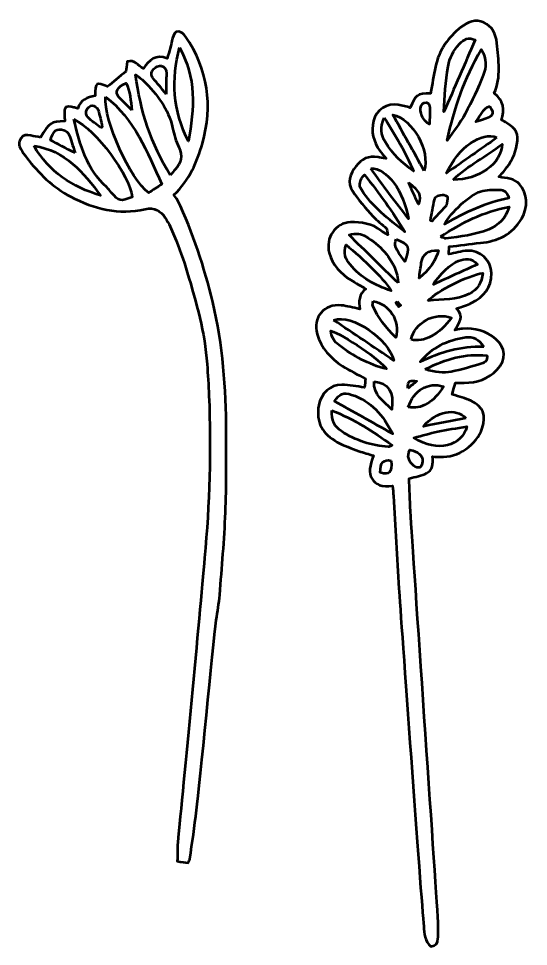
# Model space of a CAD drawing. Header units: centimetres. Extents: x -56 to 56, y -29 to 44.
# Drawn here: x 27.66 to 51.49, y -25.1 to 18.3 of the extents above; entities that cross this region are included whole.
import ezdxf

# ---------------------------------------------------------------- set-up
doc = ezdxf.new("R2010")
doc.units = ezdxf.units.CM
doc.header["$MEASUREMENT"] = 0
doc.layers.add('Layer 1', color=7, linetype='Continuous')

msp = doc.modelspace()

# ---------------------------------------------------------------- linework, layer by layer
at = {"layer": 'Layer 1', "lineweight": 53}
for points, knots in [([(47.1466, 16.046), (47.30828, 16.81216), (47.73447, 17.42169), (48.3404, 17.89427), (48.3404, 17.89427), (48.64425, 18.1312), (49.0214, 18.3012), (49.41066, 18.11822), (49.41066, 18.11822), (49.79776, 17.93625), (49.97729, 17.58718), (50.01574, 17.15647), (50.01574, 17.15647), (50.08633, 16.36572), (50.23842, 15.57405), (49.88825, 14.80436), (49.88825, 14.80436), (50.34989, 14.46806), (50.3785, 14.0291), (50.24145, 13.55479), (50.24145, 13.55479), (50.33035, 13.49986), (50.39597, 13.45626), (50.46434, 13.41752), (50.46434, 13.41752), (50.92453, 13.15685), (51.04339, 12.92773), (50.95681, 12.4036), (50.95681, 12.4036), (50.88248, 11.95335), (50.67297, 11.56163), (50.38605, 11.21054), (50.38605, 11.21054), (50.30403, 11.11018), (50.21467, 11.01574), (50.10468, 10.89142), (50.10468, 10.89142), (50.48321, 10.83064), (50.82533, 10.84083), (51.072, 10.55007), (51.072, 10.55007), (51.44199, 10.11386), (51.49297, 9.47795), (51.17896, 8.94807), (51.17896, 8.94807), (50.74307, 8.21243), (50.07268, 7.88318), (49.2451, 7.80656), (49.2451, 7.80656), (48.75982, 7.76165), (48.27683, 7.6924), (47.78241, 7.63285), (47.78241, 7.63285), (47.78241, 7.63285), (47.76844, 7.27464), (47.76844, 7.27464), (47.76844, 7.27464), (48.07702, 7.33623), (48.35423, 7.42365), (48.63578, 7.44108), (48.63578, 7.44108), (49.22838, 7.4778), (49.75479, 6.98215), (49.76382, 6.38677), (49.76382, 6.38677), (49.77395, 5.72065), (49.40008, 5.28758), (48.83852, 5.00049), (48.83852, 5.00049), (48.62894, 4.89332), (48.39522, 4.83335), (48.13498, 4.7381), (48.13498, 4.7381), (48.49562, 4.38736), (48.27066, 4.07999), (48.0597, 3.73218), (48.0597, 3.73218), (48.23108, 3.76277), (48.32075, 3.78701), (48.41173, 3.79371), (48.41173, 3.79371), (48.99124, 3.83636), (49.51875, 3.70735), (49.96417, 3.31365), (49.96417, 3.31365), (50.431, 2.90108), (50.46892, 2.3403), (50.03652, 1.88589), (50.03652, 1.88589), (49.61912, 1.44728), (49.09037, 1.25763), (48.48758, 1.2674), (48.48758, 1.2674), (48.34816, 1.26965), (48.20867, 1.26817), (48.07642, 1.26838), (48.07642, 1.26838), (48.0192, 1.04642), (47.97097, 0.85944), (47.93545, 0.72169), (47.93545, 0.72169), (48.25312, 0.61398), (48.54925, 0.54717), (48.81411, 0.41681), (48.81411, 0.41681), (49.37778, 0.13946), (49.52944, -0.26186), (49.33675, -0.85012), (49.33675, -0.85012), (49.07464, -1.65029), (48.19844, -2.24835), (47.36465, -2.19759), (47.36465, -2.19759), (47.25801, -2.1911), (47.15094, -2.19169), (47.01325, -2.18824), (47.01325, -2.18824), (47.04871, -2.51219), (47.01463, -2.82119), (46.73526, -2.96862), (46.73526, -2.96862), (46.50063, -3.09248), (46.21594, -3.12144), (45.91266, -3.20339), (45.91266, -3.20339), (45.93396, -3.69248), (45.94942, -4.21604), (45.98071, -4.73868), (45.98071, -4.73868), (46.12143, -7.09012), (47.13207, -21.62128), (47.27149, -23.97276), (47.27149, -23.97276), (47.28648, -24.22634), (47.2736, -24.48231), (47.2614, -24.73656), (47.2614, -24.73656), (47.25229, -24.9254), (47.18364, -25.07935), (46.93755, -25.09667), (46.93755, -25.09667), (46.6343, -24.85929), (46.632, -24.48471), (46.59923, -24.15395), (46.59923, -24.15395), (46.48006, -22.95059), (45.52181, -9.56433), (45.43993, -8.35776), (45.43993, -8.35776), (45.34193, -6.9143), (45.26686, -5.46928), (45.18071, -4.02505), (45.18071, -4.02505), (45.17143, -3.86947), (45.15447, -3.71439), (45.14095, -3.55811), (45.14095, -3.55811), (44.16224, -3.68885), (43.85547, -3.02591), (44.25393, -2.14065), (44.25393, -2.14065), (44.02487, -2.07002), (43.79408, -2.01083), (43.57229, -1.92764), (43.57229, -1.92764), (43.23013, -1.79934), (42.87669, -1.68609), (42.55911, -1.51038), (42.55911, -1.51038), (41.88464, -1.13724), (41.53363, -0.59322), (41.6935, 0.22455), (41.6935, 0.22455), (41.79768, 0.75728), (42.22394, 1.18675), (42.7705, 1.16982), (42.7705, 1.16982), (43.11693, 1.15909), (43.46166, 1.09312), (43.83338, 1.04878), (43.83338, 1.04878), (43.84661, 1.1768), (43.86235, 1.32899), (43.87565, 1.45769), (43.87565, 1.45769), (43.50103, 1.66191), (43.13644, 1.82757), (42.80789, 2.04714), (42.80789, 2.04714), (42.25527, 2.41643), (41.79891, 2.88083), (41.6111, 3.54595), (41.6111, 3.54595), (41.39484, 4.3118), (41.95354, 4.97911), (42.73917, 4.88725), (42.73917, 4.88725), (43.02055, 4.85434), (43.29698, 4.77916), (43.60803, 4.71675), (43.60803, 4.71675), (43.54361, 5.07369), (43.56834, 5.39832), (43.8869, 5.66393), (43.8869, 5.66393), (43.64101, 5.80736), (43.42017, 5.93094), (43.20456, 6.06309), (43.20456, 6.06309), (42.71222, 6.36486), (42.34311, 6.77278), (42.18288, 7.33644), (42.18288, 7.33644), (41.98451, 8.03399), (42.47685, 8.76449), (43.1733, 8.77461), (43.1733, 8.77461), (43.68381, 8.78202), (44.19533, 8.72512), (44.61412, 8.36871), (44.61412, 8.36871), (44.68266, 8.31036), (44.76891, 8.27279), (44.91662, 8.18353), (44.91662, 8.18353), (44.88911, 8.33149), (44.90181, 8.43683), (44.85563, 8.48174), (44.85563, 8.48174), (44.65088, 8.68109), (44.40732, 8.84355), (44.21862, 9.05564), (44.21862, 9.05564), (43.8827, 9.43318), (43.53797, 9.81266), (43.26876, 10.23691), (43.26876, 10.23691), (43.02224, 10.62546), (43.1448, 11.03052), (43.42349, 11.38947), (43.42349, 11.38947), (43.69178, 11.73505), (44.0211, 11.90322), (44.4632, 11.81069), (44.4632, 11.81069), (44.56035, 11.79033), (44.66047, 11.78398), (44.83566, 11.7613), (44.83566, 11.7613), (44.70347, 11.92361), (44.6186, 12.01544), (44.54772, 12.11701), (44.54772, 12.11701), (44.25227, 12.54002), (44.12252, 12.99599), (44.25195, 13.51337), (44.25195, 13.51337), (44.38164, 14.03171), (44.88067, 14.36522), (45.4067, 14.27163), (45.4067, 14.27163), (45.59893, 14.23741), (45.78686, 14.17846), (45.97199, 14.13257), (45.97199, 14.13257), (46.21107, 14.73977), (46.28424, 14.79209), (46.91895, 14.80313), (46.91895, 14.80313), (46.99713, 15.23383), (47.06141, 15.64214), (47.1466, 16.046)], [0, 0, 0, 0, 0.01449275, 0.01449275, 0.01449275, 0.01449275, 0.02898551, 0.02898551, 0.02898551, 0.02898551, 0.04347826, 0.04347826, 0.04347826, 0.04347826, 0.05797101, 0.05797101, 0.05797101, 0.05797101, 0.07246377, 0.07246377, 0.07246377, 0.07246377, 0.08695652, 0.08695652, 0.08695652, 0.08695652, 0.10144928, 0.10144928, 0.10144928, 0.10144928, 0.11594203, 0.11594203, 0.11594203, 0.11594203, 0.13043478, 0.13043478, 0.13043478, 0.13043478, 0.14492754, 0.14492754, 0.14492754, 0.14492754, 0.15942029, 0.15942029, 0.15942029, 0.15942029, 0.17391304, 0.17391304, 0.17391304, 0.17391304, 0.1884058, 0.1884058, 0.1884058, 0.1884058, 0.20289855, 0.20289855, 0.20289855, 0.20289855, 0.2173913, 0.2173913, 0.2173913, 0.2173913, 0.23188406, 0.23188406, 0.23188406, 0.23188406, 0.24637681, 0.24637681, 0.24637681, 0.24637681, 0.26086957, 0.26086957, 0.26086957, 0.26086957, 0.27536232, 0.27536232, 0.27536232, 0.27536232, 0.28985507, 0.28985507, 0.28985507, 0.28985507, 0.30434783, 0.30434783, 0.30434783, 0.30434783, 0.31884058, 0.31884058, 0.31884058, 0.31884058, 0.33333333, 0.33333333, 0.33333333, 0.33333333, 0.34782609, 0.34782609, 0.34782609, 0.34782609, 0.36231884, 0.36231884, 0.36231884, 0.36231884, 0.37681159, 0.37681159, 0.37681159, 0.37681159, 0.39130435, 0.39130435, 0.39130435, 0.39130435, 0.4057971, 0.4057971, 0.4057971, 0.4057971, 0.42028986, 0.42028986, 0.42028986, 0.42028986, 0.43478261, 0.43478261, 0.43478261, 0.43478261, 0.44927536, 0.44927536, 0.44927536, 0.44927536, 0.46376812, 0.46376812, 0.46376812, 0.46376812, 0.47826087, 0.47826087, 0.47826087, 0.47826087, 0.49275362, 0.49275362, 0.49275362, 0.49275362, 0.50724638, 0.50724638, 0.50724638, 0.50724638, 0.52173913, 0.52173913, 0.52173913, 0.52173913, 0.53623188, 0.53623188, 0.53623188, 0.53623188, 0.55072464, 0.55072464, 0.55072464, 0.55072464, 0.56521739, 0.56521739, 0.56521739, 0.56521739, 0.57971014, 0.57971014, 0.57971014, 0.57971014, 0.5942029, 0.5942029, 0.5942029, 0.5942029, 0.60869565, 0.60869565, 0.60869565, 0.60869565, 0.62318841, 0.62318841, 0.62318841, 0.62318841, 0.63768116, 0.63768116, 0.63768116, 0.63768116, 0.65217391, 0.65217391, 0.65217391, 0.65217391, 0.66666667, 0.66666667, 0.66666667, 0.66666667, 0.68115942, 0.68115942, 0.68115942, 0.68115942, 0.69565217, 0.69565217, 0.69565217, 0.69565217, 0.71014493, 0.71014493, 0.71014493, 0.71014493, 0.72463768, 0.72463768, 0.72463768, 0.72463768, 0.73913043, 0.73913043, 0.73913043, 0.73913043, 0.75362319, 0.75362319, 0.75362319, 0.75362319, 0.76811594, 0.76811594, 0.76811594, 0.76811594, 0.7826087, 0.7826087, 0.7826087, 0.7826087, 0.79710145, 0.79710145, 0.79710145, 0.79710145, 0.8115942, 0.8115942, 0.8115942, 0.8115942, 0.82608696, 0.82608696, 0.82608696, 0.82608696, 0.84057971, 0.84057971, 0.84057971, 0.84057971, 0.85507246, 0.85507246, 0.85507246, 0.85507246, 0.86956522, 0.86956522, 0.86956522, 0.86956522, 0.88405797, 0.88405797, 0.88405797, 0.88405797, 0.89855072, 0.89855072, 0.89855072, 0.89855072, 0.91304348, 0.91304348, 0.91304348, 0.91304348, 0.92753623, 0.92753623, 0.92753623, 0.92753623, 0.94202899, 0.94202899, 0.94202899, 0.94202899, 0.95652174, 0.95652174, 0.95652174, 0.95652174, 0.97101449, 0.97101449, 0.97101449, 0.97101449, 1, 1, 1, 1]), ([(28.67889, 12.74316), (29.10434, 13.43894), (29.16622, 13.4805), (29.8202, 13.49655), (29.8202, 13.49655), (29.81441, 13.59914), (29.81018, 13.70109), (29.80263, 13.80283), (29.80263, 13.80283), (29.77501, 14.17536), (29.86564, 14.24592), (30.24322, 14.14404), (30.24322, 14.14404), (30.28781, 14.13201), (30.33226, 14.11955), (30.4226, 14.09465), (30.4226, 14.09465), (30.5417, 14.49198), (30.86918, 14.63052), (31.2396, 14.68421), (31.2396, 14.68421), (31.24366, 15.3256), (31.28977, 15.35579), (31.82116, 15.11696), (31.82116, 15.11696), (32.09156, 15.34069), (32.35269, 15.55677), (32.67502, 15.82347), (32.67502, 15.82347), (32.68631, 15.92161), (32.70885, 16.11733), (32.72899, 16.29224), (32.72899, 16.29224), (33.10957, 16.40488), (33.24063, 16.08188), (33.49579, 15.96141), (33.49579, 15.96141), (33.76468, 16.33281), (34.05851, 16.67356), (34.61068, 16.4288), (34.61068, 16.4288), (34.69993, 16.7686), (34.78241, 17.07213), (34.85864, 17.37721), (34.85864, 17.37721), (34.89925, 17.53952), (34.9546, 17.71845), (35.14598, 17.69693), (35.14598, 17.69693), (35.2607, 17.68406), (35.39292, 17.57039), (35.46422, 17.46586), (35.46422, 17.46586), (36.51818, 15.9213), (36.75571, 14.22271), (36.24947, 12.45398), (36.24947, 12.45398), (36.00739, 11.60806), (35.66245, 10.76612), (34.91413, 10.05234), (34.91413, 10.05234), (34.95911, 9.99054), (35.04015, 9.90837), (35.08745, 9.80999), (35.08745, 9.80999), (35.82169, 8.28165), (36.34006, 6.6812), (36.73496, 5.03288), (36.73496, 5.03288), (37.21326, 3.03651), (37.35705, 1.01008), (37.36633, -1.03123), (37.36633, -1.03123), (37.37204, -2.28733), (37.37772, -3.54481), (37.32784, -4.79946), (37.32784, -4.79946), (37.27665, -6.08579), (37.16454, -7.36994), (37.06463, -8.65398), (37.06463, -8.65398), (37.03384, -9.04937), (36.95002, -9.44036), (36.9002, -9.83459), (36.9002, -9.83459), (36.74879, -11.03414), (36.13274, -17.52655), (35.97981, -18.72593), (35.97981, -18.72593), (35.88322, -19.48338), (35.77625, -20.23956), (35.6701, -20.99577), (35.6701, -20.99577), (35.66192, -21.05433), (35.62339, -21.10859), (35.58794, -21.19019), (35.58794, -21.19019), (35.42887, -21.16676), (35.27806, -21.14457), (35.07895, -21.11526), (35.07895, -21.11526), (35.0859, -20.80767), (35.07426, -20.52449), (35.10132, -20.24506), (35.10132, -20.24506), (35.36072, -17.56843), (36.11933, -9.60239), (36.35756, -6.92396), (36.35756, -6.92396), (36.58189, -4.40128), (36.66479, -1.87179), (36.55942, 0.66098), (36.55942, 0.66098), (36.53892, 1.15398), (36.50664, 1.64667), (36.47193, 2.13894), (36.47193, 2.13894), (36.36804, 3.61168), (35.97208, 5.02304), (35.54631, 6.42568), (35.54631, 6.42568), (35.37077, 7.0041), (35.15667, 7.57179), (34.93742, 8.13549), (34.93742, 8.13549), (34.82255, 8.43084), (34.68359, 8.72343), (34.51045, 8.9877), (34.51045, 8.9877), (34.29868, 9.31095), (34.01321, 9.48839), (33.57975, 9.38954), (33.57975, 9.38954), (32.33921, 9.10662), (31.19766, 9.3864), (30.08418, 9.97741), (30.08418, 9.97741), (29.24066, 10.42512), (28.60266, 11.06422), (28.03253, 11.79838), (28.03253, 11.79838), (27.9352, 11.92369), (27.85406, 12.06173), (27.76795, 12.19554), (27.76795, 12.19554), (27.66318, 12.35842), (27.65873, 12.52973), (27.75906, 12.69197), (27.75906, 12.69197), (27.8693, 12.87026), (28.04421, 12.86857), (28.22564, 12.83128), (28.22564, 12.83128), (28.37924, 12.79967), (28.53351, 12.77127), (28.67889, 12.74316)], [0, 0, 0, 0, 0.025, 0.025, 0.025, 0.025, 0.05, 0.05, 0.05, 0.05, 0.075, 0.075, 0.075, 0.075, 0.1, 0.1, 0.1, 0.1, 0.125, 0.125, 0.125, 0.125, 0.15, 0.15, 0.15, 0.15, 0.175, 0.175, 0.175, 0.175, 0.2, 0.2, 0.2, 0.2, 0.225, 0.225, 0.225, 0.225, 0.25, 0.25, 0.25, 0.25, 0.275, 0.275, 0.275, 0.275, 0.3, 0.3, 0.3, 0.3, 0.325, 0.325, 0.325, 0.325, 0.35, 0.35, 0.35, 0.35, 0.375, 0.375, 0.375, 0.375, 0.4, 0.4, 0.4, 0.4, 0.425, 0.425, 0.425, 0.425, 0.45, 0.45, 0.45, 0.45, 0.475, 0.475, 0.475, 0.475, 0.5, 0.5, 0.5, 0.5, 0.525, 0.525, 0.525, 0.525, 0.55, 0.55, 0.55, 0.55, 0.575, 0.575, 0.575, 0.575, 0.6, 0.6, 0.6, 0.6, 0.625, 0.625, 0.625, 0.625, 0.65, 0.65, 0.65, 0.65, 0.675, 0.675, 0.675, 0.675, 0.7, 0.7, 0.7, 0.7, 0.725, 0.725, 0.725, 0.725, 0.75, 0.75, 0.75, 0.75, 0.775, 0.775, 0.775, 0.775, 0.8, 0.8, 0.8, 0.8, 0.825, 0.825, 0.825, 0.825, 0.85, 0.85, 0.85, 0.85, 0.875, 0.875, 0.875, 0.875, 0.9, 0.9, 0.9, 0.9, 0.925, 0.925, 0.925, 0.925, 0.95, 0.95, 0.95, 0.95, 1, 1, 1, 1]), ([(48.26565, 17.11421), (47.99203, 16.81534), (47.79748, 16.46266), (47.73736, 16.0629), (47.73736, 16.0629), (47.63181, 15.36101), (47.55805, 14.65433), (47.54394, 13.93801), (47.54394, 13.93801), (48.02703, 15.04947), (48.51012, 16.16093), (49.00599, 17.30178), (49.00599, 17.30178), (48.71653, 17.44378), (48.47188, 17.33949), (48.26565, 17.11421)], [0, 0, 0, 0, 0.2, 0.2, 0.2, 0.2, 0.4, 0.4, 0.4, 0.4, 0.6, 0.6, 0.6, 0.6, 1, 1, 1, 1]), ([(35.17844, 16.94848), (34.79458, 15.4527), (34.86393, 13.99954), (35.59976, 12.55961), (35.59976, 12.55961), (35.87729, 14.09359), (35.97762, 15.56026), (35.17844, 16.94848)], [0, 0, 0, 0, 0.33333333, 0.33333333, 0.33333333, 0.33333333, 1, 1, 1, 1]), ([(48.53175, 13.8429), (48.85024, 14.42636), (49.13627, 15.03176), (49.38138, 15.64951), (49.38138, 15.64951), (49.52461, 16.01047), (49.56595, 16.41419), (49.29107, 16.85785), (49.29107, 16.85785), (48.49305, 15.49725), (48.01415, 14.08709), (47.69567, 12.59985), (47.69567, 12.59985), (47.97722, 13.01264), (48.29352, 13.40645), (48.53175, 13.8429)], [0, 0, 0, 0, 0.2, 0.2, 0.2, 0.2, 0.4, 0.4, 0.4, 0.4, 0.6, 0.6, 0.6, 0.6, 1, 1, 1, 1]), ([(34.56379, 14.75985), (34.56545, 15.14603), (34.56012, 15.44057), (34.57028, 15.73461), (34.57028, 15.73461), (34.5767, 15.92045), (34.48925, 16.06399), (34.32951, 16.08879), (34.32951, 16.08879), (34.21969, 16.10587), (34.06066, 16.02977), (33.97772, 15.94338), (33.97772, 15.94338), (33.85538, 15.81596), (33.80994, 15.64987), (33.96156, 15.48233), (33.96156, 15.48233), (34.15005, 15.27398), (34.32253, 15.0511), (34.56379, 14.75985)], [0, 0, 0, 0, 0.16666667, 0.16666667, 0.16666667, 0.16666667, 0.33333333, 0.33333333, 0.33333333, 0.33333333, 0.5, 0.5, 0.5, 0.5, 0.66666667, 0.66666667, 0.66666667, 0.66666667, 1, 1, 1, 1]), ([(34.75246, 10.97842), (34.85928, 11.1021), (34.91784, 11.17192), (34.97852, 11.23986), (34.97852, 11.23986), (35.25651, 11.55116), (35.34601, 11.87726), (35.15032, 12.28268), (35.15032, 12.28268), (35.01358, 12.56596), (34.92489, 12.87905), (34.85783, 13.18815), (34.85783, 13.18815), (34.66359, 14.08311), (34.12296, 14.75872), (33.50567, 15.38871), (33.50567, 15.38871), (33.41307, 15.48322), (33.29326, 15.55102), (33.13165, 15.67185), (33.13165, 15.67185), (33.35006, 13.95777), (33.86279, 12.43176), (34.75246, 10.97842)], [0, 0, 0, 0, 0.14285714, 0.14285714, 0.14285714, 0.14285714, 0.28571429, 0.28571429, 0.28571429, 0.28571429, 0.42857143, 0.42857143, 0.42857143, 0.42857143, 0.57142857, 0.57142857, 0.57142857, 0.57142857, 0.71428571, 0.71428571, 0.71428571, 0.71428571, 1, 1, 1, 1]), ([(32.95364, 14.00984), (32.89833, 14.45346), (32.87843, 14.88843), (32.68775, 15.28587), (32.68775, 15.28587), (32.26033, 15.08648), (32.14525, 14.86624), (32.33667, 14.64385), (32.33667, 14.64385), (32.52865, 14.42076), (32.74692, 14.22024), (32.95364, 14.00984)], [0, 0, 0, 0, 0.25, 0.25, 0.25, 0.25, 0.5, 0.5, 0.5, 0.5, 1, 1, 1, 1]), ([(31.72234, 14.64689), (31.64688, 13.51694), (32.88256, 10.77307), (33.74256, 10.1508), (33.74256, 10.1508), (33.93655, 10.2808), (34.14056, 10.41754), (34.35269, 10.55967), (34.35269, 10.55967), (33.6611, 12.06797), (33.09038, 13.5937), (31.72234, 14.64689)], [0, 0, 0, 0, 0.25, 0.25, 0.25, 0.25, 0.5, 0.5, 0.5, 0.5, 1, 1, 1, 1]), ([(46.88749, 14.12565), (46.88435, 14.28567), (46.78356, 14.41433), (46.6198, 14.36177), (46.6198, 14.36177), (46.53658, 14.33506), (46.43745, 14.17973), (46.44281, 14.08822), (46.44281, 14.08822), (46.45936, 13.80604), (46.55192, 13.54315), (46.86311, 13.35921), (46.86311, 13.35921), (46.8732, 13.63505), (46.89235, 13.88058), (46.88749, 14.12565)], [0, 0, 0, 0, 0.2, 0.2, 0.2, 0.2, 0.4, 0.4, 0.4, 0.4, 0.6, 0.6, 0.6, 0.6, 1, 1, 1, 1]), ([(31.49745, 13.19217), (31.52271, 13.20512), (31.54796, 13.21807), (31.57319, 13.23101), (31.57319, 13.23101), (31.50972, 13.49923), (31.46524, 13.77429), (31.37274, 14.03214), (31.37274, 14.03214), (31.33916, 14.1258), (31.19057, 14.23467), (31.09542, 14.23378), (31.09542, 14.23378), (31.00275, 14.2329), (30.86767, 14.11687), (30.83179, 14.0212), (30.83179, 14.0212), (30.79665, 13.92757), (30.82428, 13.7575), (30.89257, 13.68821), (30.89257, 13.68821), (31.07461, 13.50353), (31.29333, 13.35505), (31.49745, 13.19217)], [0, 0, 0, 0, 0.14285714, 0.14285714, 0.14285714, 0.14285714, 0.28571429, 0.28571429, 0.28571429, 0.28571429, 0.42857143, 0.42857143, 0.42857143, 0.42857143, 0.57142857, 0.57142857, 0.57142857, 0.57142857, 0.71428571, 0.71428571, 0.71428571, 0.71428571, 1, 1, 1, 1]), ([(49.68293, 14.19677), (49.35379, 14.10036), (49.28394, 13.78106), (49.03118, 13.46596), (49.03118, 13.46596), (49.84532, 13.68757), (49.94882, 13.81856), (49.68293, 14.19677)], [0, 0, 0, 0, 0.33333333, 0.33333333, 0.33333333, 0.33333333, 1, 1, 1, 1]), ([(30.2484, 13.59205), (30.52043, 12.363), (30.86728, 11.25045), (31.77893, 10.4077), (31.77893, 10.4077), (31.86021, 10.33259), (31.92593, 10.24066), (31.99899, 10.15673), (31.99899, 10.15673), (32.35674, 9.74581), (32.40962, 9.7347), (32.97566, 9.95148), (32.97566, 9.95148), (32.84456, 10.98791), (31.29682, 13.08278), (30.2484, 13.59205)], [0, 0, 0, 0, 0.2, 0.2, 0.2, 0.2, 0.4, 0.4, 0.4, 0.4, 0.6, 0.6, 0.6, 0.6, 1, 1, 1, 1]), ([(44.75248, 13.6523), (44.54758, 13.21372), (44.59796, 12.84648), (44.80518, 12.51395), (44.80518, 12.51395), (45.14208, 11.9735), (45.59614, 11.53563), (46.12362, 11.162), (46.12362, 11.162), (45.74749, 12.0189), (45.29667, 12.82941), (44.75248, 13.6523)], [0, 0, 0, 0, 0.25, 0.25, 0.25, 0.25, 0.5, 0.5, 0.5, 0.5, 1, 1, 1, 1]), ([(46.62114, 11.18141), (46.90721, 12.13475), (46.10129, 13.58492), (45.15281, 13.80357), (45.15281, 13.80357), (45.64783, 12.91951), (46.12958, 12.05926), (46.62114, 11.18141)], [0, 0, 0, 0, 0.33333333, 0.33333333, 0.33333333, 0.33333333, 1, 1, 1, 1]), ([(30.3004, 12.01725), (30.18455, 12.37708), (30.11632, 12.63468), (30.01504, 12.87852), (30.01504, 12.87852), (29.97983, 12.96322), (29.87276, 13.04542), (29.78132, 13.07456), (29.78132, 13.07456), (29.43775, 13.18388), (29.28733, 13.07544), (29.1483, 12.61587), (29.1483, 12.61587), (29.49642, 12.435), (29.85237, 12.25004), (30.3004, 12.01725)], [0, 0, 0, 0, 0.2, 0.2, 0.2, 0.2, 0.4, 0.4, 0.4, 0.4, 0.6, 0.6, 0.6, 0.6, 1, 1, 1, 1]), ([(50.0234, 12.73267), (49.3013, 13.04277), (48.21735, 12.26934), (47.65707, 11.06767), (47.65707, 11.06767), (48.47957, 11.64637), (49.23879, 12.18061), (50.0234, 12.73267)], [0, 0, 0, 0, 0.33333333, 0.33333333, 0.33333333, 0.33333333, 1, 1, 1, 1]), ([(28.3833, 12.343), (29.08533, 11.12147), (30.17386, 10.41955), (31.49148, 10.02793), (31.49148, 10.02793), (30.68436, 11.10158), (29.8474, 12.13493), (28.3833, 12.343)], [0, 0, 0, 0, 0.33333333, 0.33333333, 0.33333333, 0.33333333, 1, 1, 1, 1]), ([(47.97305, 10.76343), (49.15691, 10.74929), (50.2447, 11.51513), (50.26516, 12.43384), (50.26516, 12.43384), (49.51515, 11.84562), (48.67596, 11.4347), (47.97305, 10.76343)], [0, 0, 0, 0, 0.33333333, 0.33333333, 0.33333333, 0.33333333, 1, 1, 1, 1]), ([(44.1319, 11.29472), (44.68675, 10.45588), (45.30722, 9.71378), (45.88581, 8.93195), (45.88581, 8.93195), (45.66857, 10.2355), (44.86325, 11.32844), (44.1319, 11.29472)], [0, 0, 0, 0, 0.33333333, 0.33333333, 0.33333333, 0.33333333, 1, 1, 1, 1]), ([(43.68229, 10.30017), (44.20549, 9.49036), (44.95712, 8.90923), (45.71686, 8.33124), (45.71686, 8.33124), (45.14762, 9.24854), (44.5255, 10.12205), (43.82767, 10.99898), (43.82767, 10.99898), (43.61082, 10.75352), (43.53917, 10.52168), (43.68229, 10.30017)], [0, 0, 0, 0, 0.25, 0.25, 0.25, 0.25, 0.5, 0.5, 0.5, 0.5, 1, 1, 1, 1]), ([(45.87932, 10.63795), (46.05087, 10.27004), (46.19781, 9.95487), (46.35162, 9.62491), (46.35162, 9.62491), (46.49446, 10.03265), (46.40429, 10.23346), (45.87932, 10.63795)], [0, 0, 0, 0, 0.33333333, 0.33333333, 0.33333333, 0.33333333, 1, 1, 1, 1]), ([(47.59421, 9.49858), (47.61562, 9.52208), (47.65287, 9.54145), (47.65809, 9.56762), (47.65809, 9.56762), (47.68431, 9.69984), (47.72283, 9.83559), (47.71098, 9.96587), (47.71098, 9.96587), (47.70734, 10.00591), (47.55413, 10.06709), (47.47631, 10.05823), (47.47631, 10.05823), (47.3249, 10.04102), (47.14336, 10.02976), (47.10169, 9.8272), (47.10169, 9.8272), (47.03523, 9.50423), (46.97586, 9.17981), (46.91342, 8.856), (46.91342, 8.856), (46.93737, 8.84693), (46.96132, 8.83787), (46.98521, 8.82884), (46.98521, 8.82884), (47.18816, 9.05211), (47.39108, 9.27545), (47.59421, 9.49858)], [0, 0, 0, 0, 0.125, 0.125, 0.125, 0.125, 0.25, 0.25, 0.25, 0.25, 0.375, 0.375, 0.375, 0.375, 0.5, 0.5, 0.5, 0.5, 0.625, 0.625, 0.625, 0.625, 0.75, 0.75, 0.75, 0.75, 1, 1, 1, 1]), ([(50.14465, 10.29473), (49.848, 10.29798), (49.53826, 10.29099), (49.2565, 10.2101), (49.2565, 10.2101), (48.76733, 10.06963), (47.86232, 9.22815), (47.56348, 8.68212), (47.56348, 8.68212), (48.53422, 9.24339), (49.50827, 9.68446), (50.57045, 9.90523), (50.57045, 9.90523), (50.51182, 10.19906), (50.33356, 10.29265), (50.14465, 10.29473)], [0, 0, 0, 0, 0.2, 0.2, 0.2, 0.2, 0.4, 0.4, 0.4, 0.4, 0.6, 0.6, 0.6, 0.6, 1, 1, 1, 1]), ([(47.37915, 8.10039), (47.50453, 8.05816), (47.57269, 8.01071), (47.63389, 8.01836), (47.63389, 8.01836), (48.31221, 8.10321), (48.99495, 8.17239), (49.63524, 8.43729), (49.63524, 8.43729), (50.09505, 8.62751), (50.42871, 8.93636), (50.59017, 9.49569), (50.59017, 9.49569), (49.39475, 9.2733), (48.39399, 8.7569), (47.37915, 8.10039)], [0, 0, 0, 0, 0.2, 0.2, 0.2, 0.2, 0.4, 0.4, 0.4, 0.4, 0.6, 0.6, 0.6, 0.6, 1, 1, 1, 1]), ([(45.40032, 5.93634), (45.37125, 6.14529), (45.37291, 6.27882), (45.33279, 6.39834), (45.33279, 6.39834), (45.07742, 7.15822), (44.55929, 7.70556), (43.88888, 8.11411), (43.88888, 8.11411), (43.68585, 8.23783), (43.44801, 8.28503), (43.10613, 8.17997), (43.10613, 8.17997), (43.88408, 7.41917), (44.60748, 6.71168), (45.40032, 5.93634)], [0, 0, 0, 0, 0.2, 0.2, 0.2, 0.2, 0.4, 0.4, 0.4, 0.4, 0.6, 0.6, 0.6, 0.6, 1, 1, 1, 1]), ([(45.31653, 7.9888), (45.19638, 7.70736), (45.24957, 7.5625), (45.71284, 6.94603), (45.71284, 6.94603), (45.96201, 7.62124), (45.91805, 7.72873), (45.31653, 7.9888)], [0, 0, 0, 0, 0.33333333, 0.33333333, 0.33333333, 0.33333333, 1, 1, 1, 1]), ([(43.15309, 6.79278), (43.65283, 6.1848), (44.3139, 5.82716), (45.07389, 5.56497), (45.07389, 5.56497), (44.88865, 5.95426), (43.72617, 7.13462), (42.96929, 7.71402), (42.96929, 7.71402), (42.8195, 7.33045), (42.94509, 7.04586), (43.15309, 6.79278)], [0, 0, 0, 0, 0.25, 0.25, 0.25, 0.25, 0.5, 0.5, 0.5, 0.5, 1, 1, 1, 1]), ([(46.48606, 6.88231), (46.44793, 6.65347), (46.4185, 6.42317), (46.38076, 6.16311), (46.38076, 6.16311), (46.85348, 6.53896), (47.18315, 7.01863), (47.28503, 7.45639), (47.28503, 7.45639), (46.80592, 7.47876), (46.55591, 7.30124), (46.48606, 6.88231)], [0, 0, 0, 0, 0.25, 0.25, 0.25, 0.25, 0.5, 0.5, 0.5, 0.5, 1, 1, 1, 1]), ([(48.22349, 6.96532), (47.90208, 6.87131), (47.27762, 6.2683), (47.05135, 5.86949), (47.05135, 5.86949), (47.76495, 6.19239), (48.42486, 6.49098), (49.10604, 6.79916), (49.10604, 6.79916), (48.84025, 7.16277), (48.5152, 7.05066), (48.22349, 6.96532)], [0, 0, 0, 0, 0.25, 0.25, 0.25, 0.25, 0.5, 0.5, 0.5, 0.5, 1, 1, 1, 1]), ([(46.78959, 5.10163), (47.48862, 5.18768), (48.13286, 5.12615), (48.72994, 5.42379), (48.72994, 5.42379), (49.11792, 5.61718), (49.31125, 5.93299), (49.36155, 6.40021), (49.36155, 6.40021), (48.63536, 6.27271), (47.24965, 5.58215), (46.78959, 5.10163)], [0, 0, 0, 0, 0.25, 0.25, 0.25, 0.25, 0.5, 0.5, 0.5, 0.5, 1, 1, 1, 1]), ([(44.23103, 5.07962), (44.22528, 5.00494), (44.19308, 4.92126), (44.21826, 4.86185), (44.21826, 4.86185), (44.45526, 4.30217), (44.83601, 3.84638), (45.29798, 3.38569), (45.29798, 3.38569), (45.50481, 4.16388), (44.98915, 4.96176), (44.23103, 5.07962)], [0, 0, 0, 0, 0.25, 0.25, 0.25, 0.25, 0.5, 0.5, 0.5, 0.5, 1, 1, 1, 1]), ([(45.35421, 5.07546), (45.35421, 5.07546), (45.28764, 5.02208), (45.28764, 5.02208), (45.28764, 5.02208), (45.33752, 4.95244), (45.38737, 4.8828), (45.43725, 4.81317), (45.43725, 4.81317), (45.46759, 4.83733), (45.49793, 4.86146), (45.52827, 4.88563), (45.52827, 4.88563), (45.47024, 4.94892), (45.41224, 5.0122), (45.35421, 5.07546)], [0, 0, 0, 0, 0.2, 0.2, 0.2, 0.2, 0.4, 0.4, 0.4, 0.4, 0.6, 0.6, 0.6, 0.6, 1, 1, 1, 1]), ([(42.38516, 4.19768), (43.33537, 3.55915), (44.24956, 2.94482), (45.20498, 2.3028), (45.20498, 2.3028), (44.92925, 3.32197), (43.27695, 4.49979), (42.38516, 4.19768)], [0, 0, 0, 0, 0.33333333, 0.33333333, 0.33333333, 0.33333333, 1, 1, 1, 1]), ([(46.00953, 3.29195), (46.58681, 3.12082), (47.3564, 3.52973), (47.89266, 4.31028), (47.89266, 4.31028), (47.11076, 4.59751), (46.16591, 4.06792), (46.00953, 3.29195)], [0, 0, 0, 0, 0.33333333, 0.33333333, 0.33333333, 0.33333333, 1, 1, 1, 1]), ([(42.64061, 3.02021), (43.30182, 2.5206), (44.01665, 2.1202), (44.85665, 1.9128), (44.85665, 1.9128), (44.63726, 2.28872), (42.8292, 3.52775), (42.25594, 3.70008), (42.25594, 3.70008), (42.26603, 3.39274), (42.43067, 3.17882), (42.64061, 3.02021)], [0, 0, 0, 0, 0.25, 0.25, 0.25, 0.25, 0.5, 0.5, 0.5, 0.5, 1, 1, 1, 1]), ([(49.40597, 2.93995), (49.1877, 3.32822), (48.89098, 3.43712), (48.57256, 3.39345), (48.57256, 3.39345), (47.71881, 3.27643), (46.97903, 2.92277), (46.4366, 2.24018), (46.4366, 2.24018), (47.36405, 2.69269), (48.31535, 2.98955), (49.40597, 2.93995)], [0, 0, 0, 0, 0.25, 0.25, 0.25, 0.25, 0.5, 0.5, 0.5, 0.5, 1, 1, 1, 1]), ([(46.66375, 1.89682), (47.14385, 1.74721), (47.52182, 1.70795), (47.88881, 1.78139), (47.88881, 1.78139), (48.36802, 1.87735), (48.83708, 2.02679), (49.30698, 2.16504), (49.30698, 2.16504), (49.46495, 2.21154), (49.59407, 2.307), (49.54651, 2.54022), (49.54651, 2.54022), (48.54978, 2.65388), (47.64233, 2.38496), (46.66375, 1.89682)], [0, 0, 0, 0, 0.2, 0.2, 0.2, 0.2, 0.4, 0.4, 0.4, 0.4, 0.6, 0.6, 0.6, 0.6, 1, 1, 1, 1]), ([(44.27824, 1.32377), (44.24261, 0.68867), (44.72887, 0.41565), (45.1049, 0.00918), (45.1049, 0.00918), (45.21818, 0.84583), (44.94675, 1.26764), (44.27824, 1.32377)], [0, 0, 0, 0, 0.33333333, 0.33333333, 0.33333333, 0.33333333, 1, 1, 1, 1]), ([(45.8584, 1.00705), (46.0115, 1.12798), (46.12524, 1.2178), (46.27256, 1.33414), (46.27256, 1.33414), (45.99334, 1.39711), (45.82612, 1.38039), (45.8584, 1.00705)], [0, 0, 0, 0, 0.33333333, 0.33333333, 0.33333333, 0.33333333, 1, 1, 1, 1]), ([(45.87671, 0.1269), (46.46885, 0.00202), (47.09513, 0.36337), (47.52044, 1.09514), (47.52044, 1.09514), (46.79809, 1.3153), (46.14016, 0.91522), (45.87671, 0.1269)], [0, 0, 0, 0, 0.33333333, 0.33333333, 0.33333333, 0.33333333, 1, 1, 1, 1]), ([(43.22417, 0.70715), (42.84504, 0.82819), (42.67003, 0.76324), (42.42499, 0.41396), (42.42499, 0.41396), (43.30933, -0.08519), (44.19195, -0.58335), (45.14829, -1.1231), (45.14829, -1.1231), (44.68665, -0.23798), (44.12873, 0.4184), (43.22417, 0.70715)], [0, 0, 0, 0, 0.25, 0.25, 0.25, 0.25, 0.5, 0.5, 0.5, 0.5, 1, 1, 1, 1]), ([(48.57331, -0.38389), (48.08785, 0.11431), (47.19969, -0.05086), (46.5841, -0.77183), (46.5841, -0.77183), (47.28859, -0.63443), (47.92084, -0.51113), (48.57331, -0.38389)], [0, 0, 0, 0, 0.33333333, 0.33333333, 0.33333333, 0.33333333, 1, 1, 1, 1]), ([(42.30698, -0.0255), (42.2619, -0.48552), (42.44132, -0.79822), (42.75561, -1.00393), (42.75561, -1.00393), (43.41823, -1.4377), (44.15822, -1.67149), (44.94911, -1.73559), (44.94911, -1.73559), (44.97529, -1.73771), (45.00372, -1.71135), (45.11665, -1.65741), (45.11665, -1.65741), (44.23086, -0.98908), (43.33244, -0.44612), (42.30698, -0.0255)], [0, 0, 0, 0, 0.2, 0.2, 0.2, 0.2, 0.4, 0.4, 0.4, 0.4, 0.6, 0.6, 0.6, 0.6, 1, 1, 1, 1]), ([(47.25572, -1.0155), (46.88974, -1.09237), (46.5309, -1.20335), (46.1379, -1.30746), (46.1379, -1.30746), (47.2524, -2.03344), (48.36958, -1.67971), (48.61659, -0.78016), (48.61659, -0.78016), (48.12552, -0.86363), (47.68755, -0.9248), (47.25572, -1.0155)], [0, 0, 0, 0, 0.25, 0.25, 0.25, 0.25, 0.5, 0.5, 0.5, 0.5, 1, 1, 1, 1]), ([(46.13021, -2.61937), (46.19756, -2.67902), (46.34791, -2.72421), (46.41113, -2.68865), (46.41113, -2.68865), (46.48528, -2.64699), (46.54116, -2.51068), (46.54289, -2.4143), (46.54289, -2.4143), (46.54811, -2.13116), (46.3331, -1.94345), (45.9437, -1.86396), (45.9437, -1.86396), (45.79906, -2.16693), (45.90094, -2.41624), (46.13021, -2.61937)], [0, 0, 0, 0, 0.2, 0.2, 0.2, 0.2, 0.4, 0.4, 0.4, 0.4, 0.6, 0.6, 0.6, 0.6, 1, 1, 1, 1]), ([(45.08395, -2.37789), (44.71229, -2.30017), (44.56815, -2.45501), (44.56349, -2.93694), (44.56349, -2.93694), (45.00528, -3.0578), (45.11065, -2.94463), (45.08395, -2.37789)], [0, 0, 0, 0, 0.33333333, 0.33333333, 0.33333333, 0.33333333, 1, 1, 1, 1])]:
    msp.add_open_spline(points, degree=3, knots=knots, dxfattribs=at)

doc.saveas('drawing.dxf')
